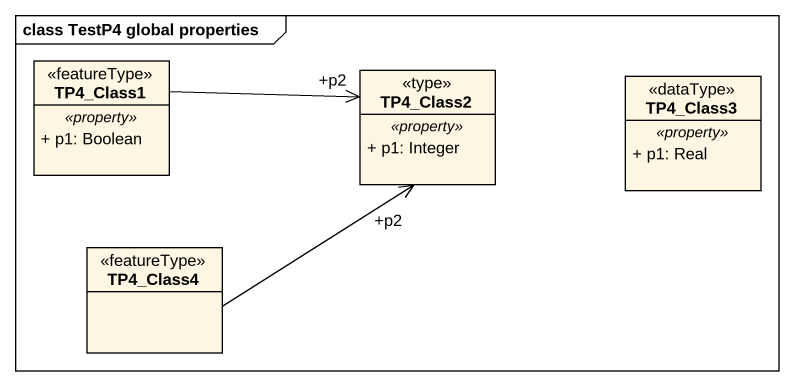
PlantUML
@startuml
mainframe class TestP4 global properties
hide circle
hide empty members
skinparam classAttributeIconSize 0
class TP4_Class1 <<featureType>> {
  .. <<property>> ..
  + p1: Boolean
}
class TP4_Class2 <<type>> {
  .. <<property>> ..
  + p1: Integer
}
class TP4_Class3 <<dataType>> {
  .. <<property>> ..
  + p1: Real
}
class TP4_Class4 <<featureType>>
TP4_Class1 -right-> "+p2" TP4_Class2
TP4_Class4 -up-> "+p2" TP4_Class2
@enduml
